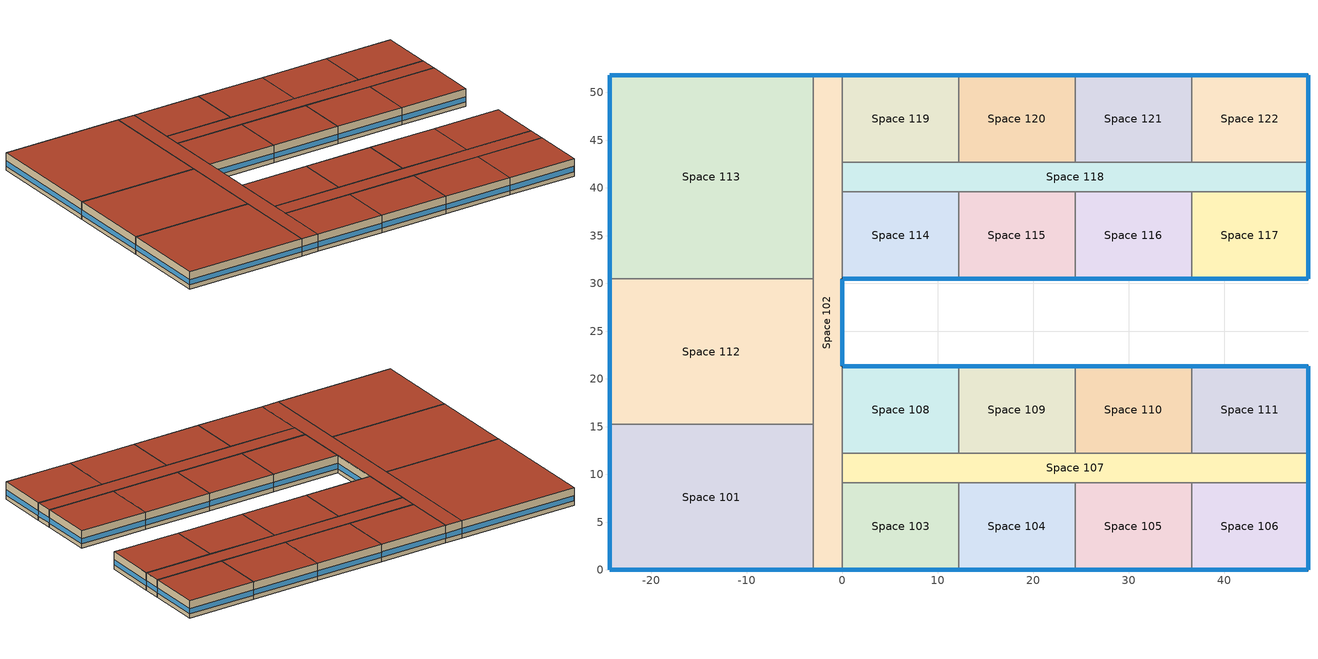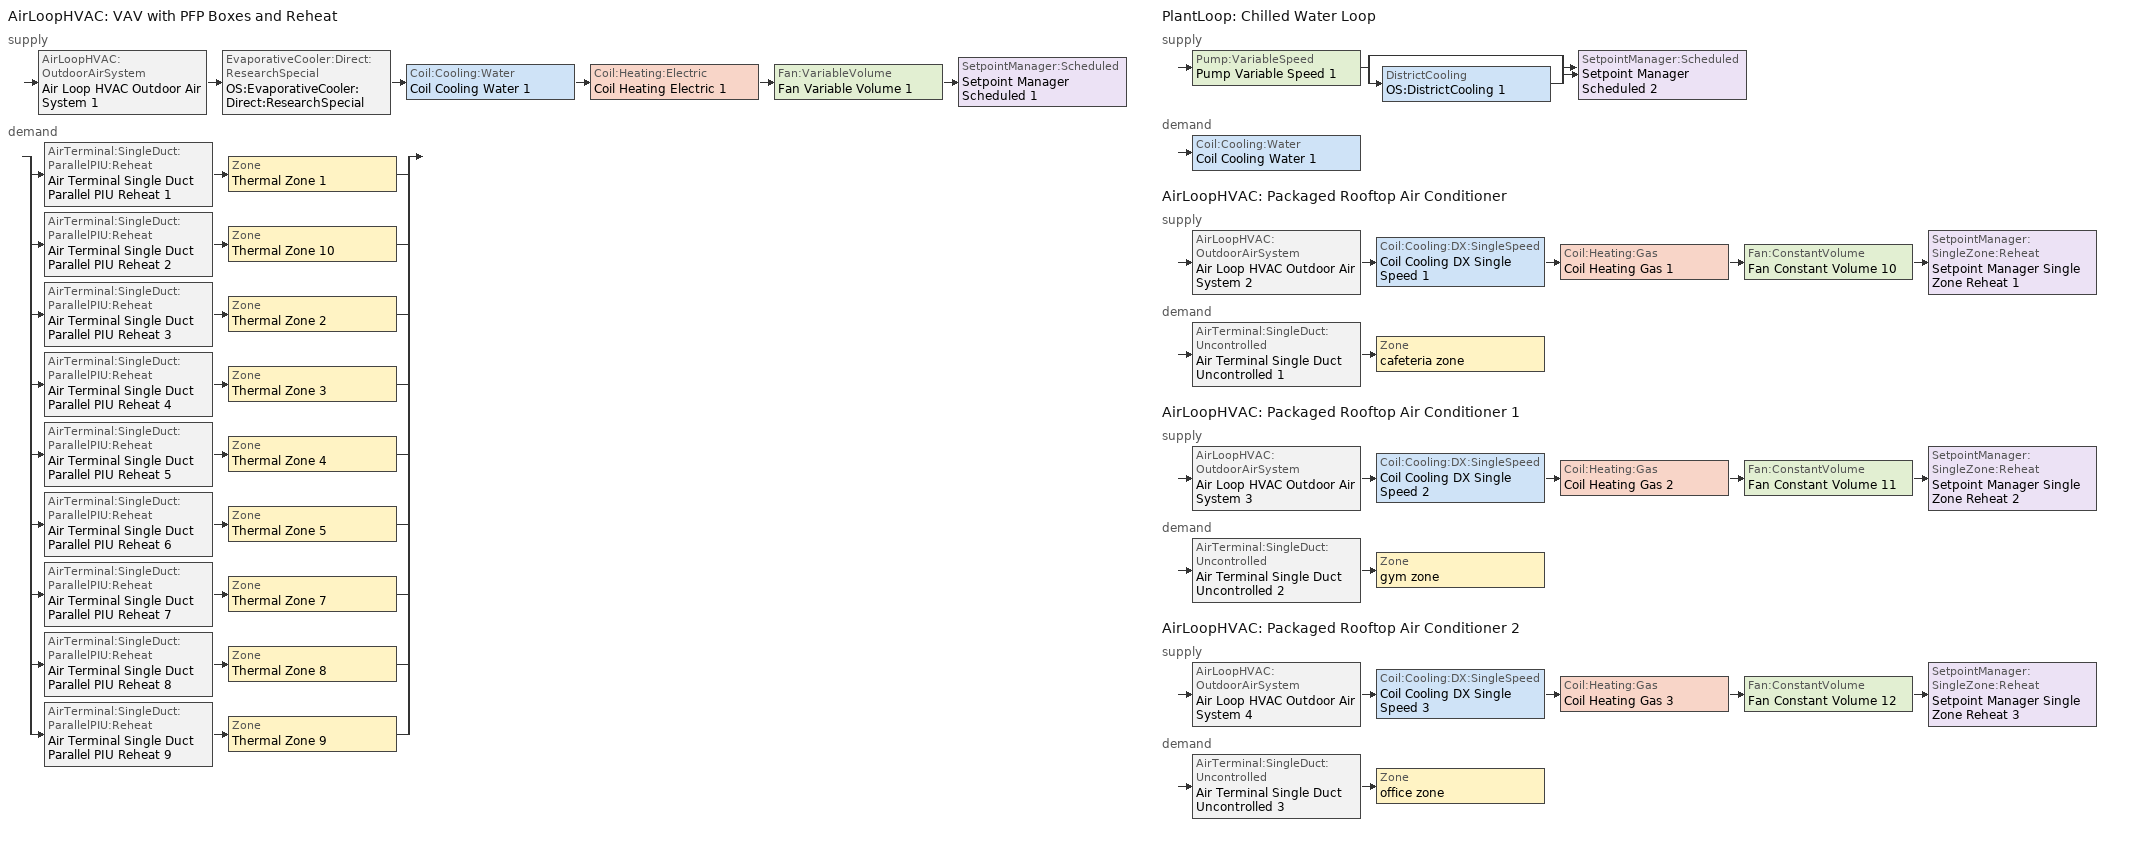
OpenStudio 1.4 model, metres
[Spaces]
Space 101
 floor ground: -3.05,15.24 -3.05,0 -24.38,0 -24.38,15.24 z0
 wall outside: -24.38,15.24 -24.38,0 -3.05,0 z0:3.05
 wall to Space 112: -3.05,15.24 -24.38,15.24 z0:3.05
 wall to Space 102: -3.05,0 -3.05,15.24 z0:3.05
 window: -24.36,0 -3.07,0 / -24.38,15.21 -24.38,0.03 z0.76:1.68
 roof outside: -3.05,0 -3.05,15.24 -24.38,15.24 -24.38,0 z3.05
Space 102
 floor ground: 0,51.82 0,0 -3.05,0 -3.05,51.82 z0
 wall outside: -3.05,0 0,0 / 0,51.82 -3.05,51.82 / 0,21.34 0,30.48 z0:3.05
 wall to Space 112: -3.05,30.48 -3.05,15.24 z0:3.05
 wall to Space 113: -3.05,51.82 -3.05,30.48 z0:3.05
 wall to Space 119: 0,42.67 0,51.82 z0:3.05
 wall to Space 118: 0,39.62 0,42.67 z0:3.05
 wall to Space 114: 0,30.48 0,39.62 z0:3.05
 wall to Space 108: 0,12.19 0,21.34 z0:3.05
 wall to Space 107: 0,9.14 0,12.19 z0:3.05
 wall to Space 103: 0,0 0,9.14 z0:3.05
 window: 0,21.36 0,30.45 z0.76:1.68; -0.03,51.82 -3.02,51.82 / -3.02,0 -0.03,0 z0.76:1.69
 roof outside: 0,0 0,51.82 -3.05,51.82 -3.05,0 z3.05
Space 103
 floor ground: 12.19,9.14 12.19,0 0,0 0,9.14 z0
 wall outside: 0,0 12.19,0 z0:3.05
 wall to Space 107: 12.19,9.14 0,9.14 z0:3.05
 wall to Space 104: 12.19,0 12.19,9.14 z0:3.05
 window: 0.03,0 12.17,0 z0.76:1.68
 roof outside: 12.19,0 12.19,9.14 0,9.14 0,0 z3.05
Space 104
 floor ground: 24.38,9.14 24.38,0 12.19,0 12.19,9.14 z0
 wall outside: 12.19,0 24.38,0 z0:3.05
 wall to Space 107: 24.38,9.14 12.19,9.14 z0:3.05
 wall to Space 105: 24.38,0 24.38,9.14 z0:3.05
 window: 12.22,0 24.36,0 z0.76:1.68
 roof outside: 24.38,0 24.38,9.14 12.19,9.14 12.19,0 z3.05
Space 105
 floor ground: 36.58,9.14 36.58,0 24.38,0 24.38,9.14 z0
 wall outside: 24.38,0 36.58,0 z0:3.05
 wall to Space 107: 36.58,9.14 24.38,9.14 z0:3.05
 wall to Space 106: 36.58,0 36.58,9.14 z0:3.05
 window: 24.41,0 36.55,0 z0.76:1.68
 roof outside: 36.58,0 36.58,9.14 24.38,9.14 24.38,0 z3.05
Space 106
 floor ground: 48.77,9.14 48.77,0 36.58,0 36.58,9.14 z0
 wall outside: 36.58,0 48.77,0 48.77,9.14 z0:3.05
 wall to Space 107: 48.77,9.14 36.58,9.14 z0:3.05
 window: 48.77,0.03 48.77,9.12 / 36.6,0 48.74,0 z0.76:1.68
 roof outside: 48.77,0 48.77,9.14 36.58,9.14 36.58,0 z3.05
Space 107
 floor ground: 48.77,12.19 48.77,9.14 0,9.14 0,12.19 z0
 wall outside: 48.77,9.14 48.77,12.19 z0:3.05
 wall to Space 108: 12.19,12.19 0,12.19 z0:3.05
 wall to Space 109: 24.38,12.19 12.19,12.19 z0:3.05
 wall to Space 110: 36.58,12.19 24.38,12.19 z0:3.05
 wall to Space 111: 48.77,12.19 36.58,12.19 z0:3.05
 window: 48.77,9.17 48.77,12.17 z0.76:1.69
 roof outside: 48.77,9.14 48.77,12.19 0,12.19 0,9.14 z3.05
Space 108
 floor ground: 12.19,21.34 12.19,12.19 0,12.19 0,21.34 z0
 wall outside: 12.19,21.34 0,21.34 z0:3.05
 wall to Space 109: 12.19,12.19 12.19,21.34 z0:3.05
 window: 12.17,21.34 0.03,21.34 z0.76:1.68
 roof outside: 12.19,12.19 12.19,21.34 0,21.34 0,12.19 z3.05
Space 109
 floor ground: 24.38,21.34 24.38,12.19 12.19,12.19 12.19,21.34 z0
 wall outside: 24.38,21.34 12.19,21.34 z0:3.05
 wall to Space 110: 24.38,12.19 24.38,21.34 z0:3.05
 window: 24.36,21.34 12.22,21.34 z0.76:1.68
 roof outside: 24.38,12.19 24.38,21.34 12.19,21.34 12.19,12.19 z3.05
Space 110
 floor ground: 36.58,21.34 36.58,12.19 24.38,12.19 24.38,21.34 z0
 wall outside: 36.58,21.34 24.38,21.34 z0:3.05
 wall to Space 111: 36.58,12.19 36.58,21.34 z0:3.05
 window: 36.55,21.34 24.41,21.34 z0.76:1.68
 roof outside: 36.58,12.19 36.58,21.34 24.38,21.34 24.38,12.19 z3.05
Space 111
 floor ground: 48.77,21.34 48.77,12.19 36.58,12.19 36.58,21.34 z0
 wall outside: 48.77,12.19 48.77,21.34 36.58,21.34 z0:3.05
 window: 48.77,12.22 48.77,21.31 / 48.74,21.34 36.6,21.34 z0.76:1.68
 roof outside: 48.77,12.19 48.77,21.34 36.58,21.34 36.58,12.19 z3.05
Space 112
 floor ground: -3.05,30.48 -3.05,15.24 -24.38,15.24 -24.38,30.48 z0
 wall outside: -24.38,30.48 -24.38,15.24 z0:3.05
 wall to Space 113: -3.05,30.48 -24.38,30.48 z0:3.05
 window: -24.38,30.45 -24.38,15.27 z0.76:1.68
 roof outside: -3.05,15.24 -3.05,30.48 -24.38,30.48 -24.38,15.24 z3.05
Space 113
 floor ground: -3.05,51.82 -3.05,30.48 -24.38,30.48 -24.38,51.82 z0
 wall outside: -3.05,51.82 -24.38,51.82 -24.38,30.48 z0:3.05
 window: -3.07,51.82 -24.36,51.82 / -24.38,51.79 -24.38,30.51 z0.76:1.68
 roof outside: -3.05,30.48 -3.05,51.82 -24.38,51.82 -24.38,30.48 z3.05
Space 114
 floor ground: 12.19,39.62 12.19,30.48 0,30.48 0,39.62 z0
 wall outside: 0,30.48 12.19,30.48 z0:3.05
 wall to Space 118: 12.19,39.62 0,39.62 z0:3.05
 wall to Space 115: 12.19,30.48 12.19,39.62 z0:3.05
 window: 0.03,30.48 12.17,30.48 z0.76:1.68
 roof outside: 12.19,30.48 12.19,39.62 0,39.62 0,30.48 z3.05
Space 115
 floor ground: 24.38,39.62 24.38,30.48 12.19,30.48 12.19,39.62 z0
 wall outside: 12.19,30.48 24.38,30.48 z0:3.05
 wall to Space 118: 24.38,39.62 12.19,39.62 z0:3.05
 wall to Space 116: 24.38,30.48 24.38,39.62 z0:3.05
 window: 12.22,30.48 24.36,30.48 z0.76:1.68
 roof outside: 24.38,30.48 24.38,39.62 12.19,39.62 12.19,30.48 z3.05
Space 116
 floor ground: 36.58,39.62 36.58,30.48 24.38,30.48 24.38,39.62 z0
 wall outside: 24.38,30.48 36.58,30.48 z0:3.05
 wall to Space 118: 36.58,39.62 24.38,39.62 z0:3.05
 wall to Space 117: 36.58,30.48 36.58,39.62 z0:3.05
 window: 24.41,30.48 36.55,30.48 z0.76:1.68
 roof outside: 36.58,30.48 36.58,39.62 24.38,39.62 24.38,30.48 z3.05
Space 117
 floor ground: 48.77,39.62 48.77,30.48 36.58,30.48 36.58,39.62 z0
 wall outside: 36.58,30.48 48.77,30.48 48.77,39.62 z0:3.05
 wall to Space 118: 48.77,39.62 36.58,39.62 z0:3.05
 window: 48.77,30.51 48.77,39.6 / 36.6,30.48 48.74,30.48 z0.76:1.68
 roof outside: 48.77,30.48 48.77,39.62 36.58,39.62 36.58,30.48 z3.05
Space 118
 floor ground: 48.77,42.67 48.77,39.62 0,39.62 0,42.67 z0
 wall outside: 48.77,39.62 48.77,42.67 z0:3.05
 wall to Space 119: 12.19,42.67 0,42.67 z0:3.05
 wall to Space 120: 24.38,42.67 12.19,42.67 z0:3.05
 wall to Space 121: 36.58,42.67 24.38,42.67 z0:3.05
 wall to Space 122: 48.77,42.67 36.58,42.67 z0:3.05
 window: 48.77,39.65 48.77,42.65 z0.76:1.69
 roof outside: 48.77,39.62 48.77,42.67 0,42.67 0,39.62 z3.05
Space 119
 floor ground: 12.19,51.82 12.19,42.67 0,42.67 0,51.82 z0
 wall outside: 12.19,51.82 0,51.82 z0:3.05
 wall to Space 120: 12.19,42.67 12.19,51.82 z0:3.05
 window: 12.17,51.82 0.03,51.82 z0.76:1.68
 roof outside: 12.19,42.67 12.19,51.82 0,51.82 0,42.67 z3.05
Space 120
 floor ground: 24.38,51.82 24.38,42.67 12.19,42.67 12.19,51.82 z0
 wall outside: 24.38,51.82 12.19,51.82 z0:3.05
 wall to Space 121: 24.38,42.67 24.38,51.82 z0:3.05
 window: 24.36,51.82 12.22,51.82 z0.76:1.68
 roof outside: 24.38,42.67 24.38,51.82 12.19,51.82 12.19,42.67 z3.05
Space 121
 floor ground: 36.58,51.82 36.58,42.67 24.38,42.67 24.38,51.82 z0
 wall outside: 36.58,51.82 24.38,51.82 z0:3.05
 wall to Space 122: 36.58,42.67 36.58,51.82 z0:3.05
 window: 36.55,51.82 24.41,51.82 z0.76:1.68
 roof outside: 36.58,42.67 36.58,51.82 24.38,51.82 24.38,42.67 z3.05
Space 122
 floor ground: 48.77,51.82 48.77,42.67 36.58,42.67 36.58,51.82 z0
 wall outside: 48.77,42.67 48.77,51.82 36.58,51.82 z0:3.05
 window: 48.74,51.82 36.6,51.82 / 48.77,42.7 48.77,51.79 z0.76:1.68
 roof outside: 48.77,42.67 48.77,51.82 36.58,51.82 36.58,42.67 z3.05
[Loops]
AirLoopHVAC 'VAV with PFP Boxes and Reheat'
 supply: AirLoopHVAC:OutdoorAirSystem 'Air Loop HVAC Outdoor Air System 1' > EvaporativeCooler:Direct:ResearchSpecial 'OS:EvaporativeCooler:Direct:ResearchSpecial' > Coil:Cooling:Water 'Coil Cooling Water 1' > Coil:Heating:Electric 'Coil Heating Electric 1' > Fan:VariableVolume 'Fan Variable Volume 1' > SetpointManager:Scheduled 'Setpoint Manager Scheduled 1'
 demand: split
  | AirTerminal:SingleDuct:ParallelPIU:Reheat 'Air Terminal Single Duct Parallel PIU Reheat 1' > Zone 'Thermal Zone 1'
  | AirTerminal:SingleDuct:ParallelPIU:Reheat 'Air Terminal Single Duct Parallel PIU Reheat 2' > Zone 'Thermal Zone 10'
  | AirTerminal:SingleDuct:ParallelPIU:Reheat 'Air Terminal Single Duct Parallel PIU Reheat 3' > Zone 'Thermal Zone 2'
  | AirTerminal:SingleDuct:ParallelPIU:Reheat 'Air Terminal Single Duct Parallel PIU Reheat 4' > Zone 'Thermal Zone 3'
  | AirTerminal:SingleDuct:ParallelPIU:Reheat 'Air Terminal Single Duct Parallel PIU Reheat 5' > Zone 'Thermal Zone 4'
  | AirTerminal:SingleDuct:ParallelPIU:Reheat 'Air Terminal Single Duct Parallel PIU Reheat 6' > Zone 'Thermal Zone 5'
  | AirTerminal:SingleDuct:ParallelPIU:Reheat 'Air Terminal Single Duct Parallel PIU Reheat 7' > Zone 'Thermal Zone 7'
  | AirTerminal:SingleDuct:ParallelPIU:Reheat 'Air Terminal Single Duct Parallel PIU Reheat 8' > Zone 'Thermal Zone 8'
  | AirTerminal:SingleDuct:ParallelPIU:Reheat 'Air Terminal Single Duct Parallel PIU Reheat 9' > Zone 'Thermal Zone 9'
PlantLoop 'Chilled Water Loop'
 supply: Pump:VariableSpeed 'Pump Variable Speed 1' > split
  | bypass
  | DistrictCooling 'OS:DistrictCooling 1'
  join > SetpointManager:Scheduled 'Setpoint Manager Scheduled 2'
 demand: Coil:Cooling:Water 'Coil Cooling Water 1'
AirLoopHVAC 'Packaged Rooftop Air Conditioner'
 supply: AirLoopHVAC:OutdoorAirSystem 'Air Loop HVAC Outdoor Air System 2' > Coil:Cooling:DX:SingleSpeed 'Coil Cooling DX Single Speed 1' > Coil:Heating:Gas 'Coil Heating Gas 1' > Fan:ConstantVolume 'Fan Constant Volume 10' > SetpointManager:SingleZone:Reheat 'Setpoint Manager Single Zone Reheat 1'
 demand: AirTerminal:SingleDuct:Uncontrolled 'Air Terminal Single Duct Uncontrolled 1' > Zone 'cafeteria zone'
AirLoopHVAC 'Packaged Rooftop Air Conditioner 1'
 supply: AirLoopHVAC:OutdoorAirSystem 'Air Loop HVAC Outdoor Air System 3' > Coil:Cooling:DX:SingleSpeed 'Coil Cooling DX Single Speed 2' > Coil:Heating:Gas 'Coil Heating Gas 2' > Fan:ConstantVolume 'Fan Constant Volume 11' > SetpointManager:SingleZone:Reheat 'Setpoint Manager Single Zone Reheat 2'
 demand: AirTerminal:SingleDuct:Uncontrolled 'Air Terminal Single Duct Uncontrolled 2' > Zone 'gym zone'
AirLoopHVAC 'Packaged Rooftop Air Conditioner 2'
 supply: AirLoopHVAC:OutdoorAirSystem 'Air Loop HVAC Outdoor Air System 4' > Coil:Cooling:DX:SingleSpeed 'Coil Cooling DX Single Speed 3' > Coil:Heating:Gas 'Coil Heating Gas 3' > Fan:ConstantVolume 'Fan Constant Volume 12' > SetpointManager:SingleZone:Reheat 'Setpoint Manager Single Zone Reheat 3'
 demand: AirTerminal:SingleDuct:Uncontrolled 'Air Terminal Single Duct Uncontrolled 3' > Zone 'office zone'
[Building]
Building 1: Space Type=DOE Ref 2004 - PriSchl - Classroom; Default Construction Set=DOE Ref 2004 - CZ1-2 - PriSchl
[ClimateZones]
Climate Zone Institution Name 1=ASHRAE; Climate Zone Document Name 1=ANSI/ASHRAE Standard 169; Climate Zone Document Year 1=2006; Climate Zone Value 1=2A; Climate Zone Institution Name 2=CEC; Climate Zone Document Name 2=California Climate Zone Descriptions; Climate Zone Document Year 2=1995
[Site]
Site 1: Latitude {deg}=30.29; Longitude {deg}=-97.74; Time Zone {hr}=-6; Elevation {m}=213
[SizingPeriod:DesignDay] Barometric Pressure {Pa}=98792; Sky Clearness=0; Rain Indicator=0; Snow Indicator=0; Day of Month=21; Daylight Saving Time Indicator=0; Dry-Bulb Temperature Range Modifier Type=DefaultMultipliers
Name | Maximum Dry-Bulb Temperature {C} | Daily Dry-Bulb Temperature Range {deltaC} | Humidity Indicating Conditions at Maximum Dry-Bulb {BasedOnField A3} | Wind Speed {m/s} | Wind Direction {deg} | Month | Day Type | Humidity Indicating Type | Solar Model Indicator | ASHRAE Taub | ASHRAE Taud
Austin Mueller Municipal Ap Ann Htg Wind 99.6% Condns WS=>MCDB | 8.3 | 0 | 8.3 | 11.5 | 10 | 1 | WinterDesignDay | Wetbulb | ASHRAEClearSky
Austin Mueller Municipal Ap Ann Clg .4% Condns DP=>MDB | 27.6 | 12.5 | 24.9 | 3.7 | 190 | 8 | SummerDesignDay | Dewpoint | ASHRAETau | 0.457 | 2.114
Austin Mueller Municipal Ap Ann Clg .4% Condns DB=>MWB | 37.6 | 12.5 | 23.9 | 3.7 | 190 | 8 | SummerDesignDay | Wetbulb | ASHRAETau | 0.457 | 2.114
Austin Mueller Municipal Ap Ann Clg .4% Condns Enth=>MDB | 32 | 12.5 | 81800 | 3.7 | 190 | 8 | SummerDesignDay | Enthalpy | ASHRAETau | 0.457 | 2.114
Austin Mueller Municipal Ap Ann Clg .4% Condns WB=>MDB | 32.1 | 12.5 | 26.2 | 3.7 | 190 | 8 | SummerDesignDay | Wetbulb | ASHRAETau | 0.457 | 2.114
Austin Mueller Municipal Ap Ann Hum_n 99.6% Condns DP=>MCDB | 1.3 | 0 | -11.9 | 3.2 | 10 | 1 | WinterDesignDay | Dewpoint | ASHRAEClearSky
Austin Mueller Municipal Ap Ann Htg 99.6% Condns DB | -3.8 | 0 | -3.8 | 3.2 | 10 | 1 | WinterDesignDay | Wetbulb | ASHRAEClearSky
[Construction]
ASHRAE 90.1-2004 ExtRoof IEAD ClimateZone 1-4: Roof Membrane, IEAD NonRes Roof Insulation-2.79, Metal Decking
ASHRAE 90.1-2004 ExtWall SteelFrame ClimateZone 1-4: Wood Siding, Steel Frame NonRes Wall Insulation-1.42, 1/2IN Gypsum
ASHRAE 90.1-2004 ExtWindow ClimateZone 1-2: Fixed Window 5.84/0.25/0.11
ExtSlabCarpet 4in ClimateZone 1-8: MAT-CC05 4 HW CONCRETE, CP02 CARPET PAD
Exterior Door: F08 Metal surface, I01 25mm insulation board
Interior Ceiling: M11 100mm lightweight concrete, F05 Ceiling air space resistance, F16 Acoustic tile
Interior Door; Interior Partition: G05 25mm wood
Interior Floor: F16 Acoustic tile, F05 Ceiling air space resistance, M11 100mm lightweight concrete
Interior Wall: G01a 19mm gypsum board, F04 Wall air space resistance, G01a 19mm gypsum board
Interior Window: Clear 3mm
[Material] Thermal Absorptance=0.9
Name | Roughness | Thickness {m} | Conductivity {W/m-K} | Density {kg/m3} | Specific Heat {J/kg-K} | Solar Absorptance | Visible Absorptance
1/2IN Gypsum | Smooth | 0.0127 | 0.16 | 784.9 | 830 | 0.92 | 0.92
Roof Membrane | VeryRough | 0.0095 | 0.16 | 1121.29 | 1460 | 0.7 | 0.7
Metal Decking | MediumSmooth | 0.0015 | 45.006 | 7680 | 418.4 | 0.7 | 0.3
Wood Siding | MediumSmooth | 0.01 | 0.11 | 544.62 | 1210 | 0.78 | 0.78
IEAD NonRes Roof Insulation-2.79 | MediumRough | 0.124663 | 0.049 | 265 | 836.8 | 0.7 | 0.7
Steel Frame NonRes Wall Insulation-1.42 | MediumRough | 0.0539159 | 0.049 | 265 | 836.8 | 0.7 | 0.7
MAT-CC05 4 HW CONCRETE | Rough | 0.1016 | 1.311 | 2240 | 836.8 | 0.7 | 0.7
F08 Metal surface | Smooth | 0.0008 | 45.28 | 7824 | 500 | 0.7 | 0.7
I01 25mm insulation board | MediumRough | 0.0254 | 0.03 | 43 | 1210 | 0.7 | 0.7
M11 100mm lightweight concrete | MediumRough | 0.1016 | 0.53 | 1280 | 840 | 0.7 | 0.7
F16 Acoustic tile | MediumSmooth | 0.0191 | 0.06 | 368 | 590 | 0.7 | 0.7
G05 25mm wood | MediumSmooth | 0.0254 | 0.15 | 608 | 1630 | 0.7 | 0.7
G01a 19mm gypsum board | MediumSmooth | 0.019 | 0.16 | 800 | 1090 | 0.7 | 0.7
[Material:NoMass]
CP02 CARPET PAD: Roughness=Smooth; Thermal Resistance {m2-K/W}=0.1; Thermal Absorptance=0.9; Solar Absorptance=0.7; Visible Absorptance=0.8
[WindowMaterial:Glazing]
Clear 3mm: Optical Data Type=SpectralAverage; Thickness {m}=0.003; Solar Transmittance at Normal Incidence=0.837; Front Side Solar Reflectance at Normal Incidence=0.075; Back Side Solar Reflectance at Normal Incidence=0; Visible Transmittance at Normal Incidence=0.898; Front Side Visible Reflectance at Normal Incidence=0.081; Back Side Visible Reflectance at Normal Incidence=0; Infrared Transmittance at Normal Incidence=0; Front Side Infrared Hemispherical Emissivity=0.84; Back Side Infrared Hemispherical Emissivity=0.84; Conductivity {W/m-K}=0.9; Dirt Correction Factor for Solar and Visible Transmittance=1; Solar Diffusing=Yes
[WindowMaterial:SimpleGlazingSystem]
Fixed Window 5.84/0.25/0.11: U-Factor {W/m2-K}=5.84; Solar Heat Gain Coefficient=0.25; Visible Transmittance=0.11
[Material:AirGap]
Name | Thermal Resistance {m2-K/W}
F05 Ceiling air space resistance | 0.18
F04 Wall air space resistance | 0.15
[DefaultConstructionSet]
DOE Ref 2004 - CZ1-2 - PriSchl: Default Exterior Surface Constructions=Default Surface Constructions 106; Default Interior Surface Constructions=Default Surface Constructions 107; Default Ground Contact Surface Constructions=Default Surface Constructions 108; Default Exterior SubSurface Constructions=Default Sub Surface Constructions 71; Default Interior SubSurface Constructions=Default Sub Surface Constructions 72; Interior Partition Construction=Interior Partition
[DefaultSurfaceConstructions]
Name | Floor Construction | Wall Construction | Roof Ceiling Construction
Default Surface Constructions 106 | ExtSlabCarpet 4in ClimateZone 1-8 | ASHRAE 90.1-2004 ExtWall SteelFrame ClimateZone 1-4 | ASHRAE 90.1-2004 ExtRoof IEAD ClimateZone 1-4
Default Surface Constructions 107 | Interior Floor | Interior Wall | Interior Ceiling
Default Surface Constructions 108 | ExtSlabCarpet 4in ClimateZone 1-8 | ExtSlabCarpet 4in ClimateZone 1-8 | ExtSlabCarpet 4in ClimateZone 1-8
[DefaultSubSurfaceConstructions]
Name | Fixed Window Construction | Operable Window Construction | Door Construction | Tubular Daylight Dome Construction | Tubular Daylight Diffuser Construction
Default Sub Surface Constructions 71 | ASHRAE 90.1-2004 ExtWindow ClimateZone 1-2 | ASHRAE 90.1-2004 ExtWindow ClimateZone 1-2 | Exterior Door | Interior Window | Interior Window
Default Sub Surface Constructions 72 | Interior Window | Interior Window | Interior Door
[DesignSpecification:OutdoorAir] Outdoor Air Method=Sum
Name | Outdoor Air Flow per Person {m3/s-person} | Outdoor Air Flow per Floor Area {m3/s-m2}
DOE Ref 2004 - PriSchl - Cafeteria Ventilation; DOE Ref 2004 - PriSchl - Gym Ventilation; DOE Ref 2004 - PriSchl - Office Ventilation | 0.00943895
DOE Ref 2004 - PriSchl - Classroom Ventilation | 0.00707921
DOE Ref 2004 - PriSchl - Corridor Ventilation |  | 0.000508
[ElectricEquipment:Definition] Design Level Calculation Method=Watts/Area
Name | Watts per Space Floor Area {W/m2}
DOE Ref 2004 - PriSchl - Cafeteria Electric Equipment Definition | 25.4028
DOE Ref 2004 - PriSchl - Classroom Electric Equipment Definition | 14.9618
DOE Ref 2004 - PriSchl - Corridor Electric Equipment Definition | 3.98265
DOE Ref 2004 - PriSchl - Gym Electric Equipment Definition | 4.9514
DOE Ref 2004 - PriSchl - Office Electric Equipment Definition | 10.7639
[ThermostatSetpoint:DualSetpoint]
Name | Heating Setpoint Temperature Schedule | Cooling Setpoint Temperature Schedule
90.1-2007 - PriSchl - Cafeteria Thermostat; 90.1-2007 - PriSchl - Classroom Thermostat; 90.1-2007 - PriSchl - Gym Thermostat; 90.1-2007 - PriSchl - Office Thermostat | PrimarySchool HtgSetp | PrimarySchool ClgSetp
90.1-2007 - PriSchl - Corridor Thermostat | PrimarySchool BathCorrMechKitchen HtgSetp | PrimarySchool BathCorrMechKitchen ClgSetp
[SpaceType] Standards Building Type=PrimarySchool
Name | Default Schedule Set | Design Specification Outdoor Air Object | Standards Space Type
DOE Ref 2004 - PriSchl - Cafeteria | DOE Ref 2004 - PriSchl - Cafeteria Schedule Set | DOE Ref 2004 - PriSchl - Cafeteria Ventilation | Cafeteria
DOE Ref 2004 - PriSchl - Classroom | DOE Ref 2004 - PriSchl - Classroom Schedule Set | DOE Ref 2004 - PriSchl - Classroom Ventilation | Classroom
DOE Ref 2004 - PriSchl - Corridor | DOE Ref 2004 - PriSchl - Corridor Schedule Set | DOE Ref 2004 - PriSchl - Corridor Ventilation | Corridor
DOE Ref 2004 - PriSchl - Gym | DOE Ref 2004 - PriSchl - Gym Schedule Set | DOE Ref 2004 - PriSchl - Gym Ventilation | Gym
DOE Ref 2004 - PriSchl - Office | DOE Ref 2004 - PriSchl - Office Schedule Set | DOE Ref 2004 - PriSchl - Office Ventilation | Office
[DefaultScheduleSet] People Activity Level Schedule=PrimarySchool Activity; Electric Equipment Schedule=PrimarySchool Bldg Equip; Infiltration Schedule=PrimarySchool Infil
Name | Number of People Schedule | Lighting Schedule
DOE Ref 2004 - PriSchl - Cafeteria Schedule Set | PrimarySchool Cafeteria Occ | New Lights Schedule
DOE Ref 2004 - PriSchl - Classroom Schedule Set; DOE Ref 2004 - PriSchl - Corridor Schedule Set; DOE Ref 2004 - PriSchl - Office Schedule Set | PrimarySchool Bldg Occ | PrimarySchool Bldg Light
DOE Ref 2004 - PriSchl - Gym Schedule Set | PrimarySchool Gym Occ | PrimarySchool Bldg Light
[Lights:Definition]
Name | Design Level Calculation Method | Watts per Space Floor Area {W/m2} | Lighting Level {W}
DOE Ref 2004 - PriSchl - Cafeteria Lights Definition | Watts/Area | 9.68752
DOE Ref 2004 - PriSchl - Classroom Lights Definition; DOE Ref 2004 - PriSchl - Gym Lights Definition | Watts/Area | 15.0695
DOE Ref 2004 - PriSchl - Corridor Lights Definition | Watts/Area | 5.38196
DOE Ref 2004 - PriSchl - Office Lights Definition | Watts/Area | 11.8403
In-Space Lights Def | LightingLevel |  | 0
[Lights]
Name | Lights Definition | Space or SpaceType
DOE Ref 2004 - PriSchl - Cafeteria Lights | DOE Ref 2004 - PriSchl - Cafeteria Lights Definition | DOE Ref 2004 - PriSchl - Cafeteria
DOE Ref 2004 - PriSchl - Classroom Lights | DOE Ref 2004 - PriSchl - Classroom Lights Definition | DOE Ref 2004 - PriSchl - Classroom
DOE Ref 2004 - PriSchl - Corridor Lights | DOE Ref 2004 - PriSchl - Corridor Lights Definition | DOE Ref 2004 - PriSchl - Corridor
DOE Ref 2004 - PriSchl - Gym Lights | DOE Ref 2004 - PriSchl - Gym Lights Definition | DOE Ref 2004 - PriSchl - Gym
DOE Ref 2004 - PriSchl - Office Lights | DOE Ref 2004 - PriSchl - Office Lights Definition | DOE Ref 2004 - PriSchl - Office
Lights 1 | In-Space Lights Def | Space 111
Lights 2 | In-Space Lights Def | Space 113
Lights In Space 3 | In-Space Lights Def | Space 107
[People:Definition] Number of People Calculation Method=People/Area; Fraction Radiant=0.3
Name | People per Space Floor Area {person/m2}
DOE Ref 2004 - PriSchl - Cafeteria People Definition | 0.71763
DOE Ref 2004 - PriSchl - Classroom People Definition | 0.249938
DOE Ref 2004 - PriSchl - Corridor People Definition | 0.0999967
DOE Ref 2004 - PriSchl - Gym People Definition | 0.300313
DOE Ref 2004 - PriSchl - Office People Definition | 0.0500522
[People]
Name | People Definition | Space or SpaceType
DOE Ref 2004 - PriSchl - Cafeteria People | DOE Ref 2004 - PriSchl - Cafeteria People Definition | DOE Ref 2004 - PriSchl - Cafeteria
DOE Ref 2004 - PriSchl - Classroom People | DOE Ref 2004 - PriSchl - Classroom People Definition | DOE Ref 2004 - PriSchl - Classroom
DOE Ref 2004 - PriSchl - Corridor People | DOE Ref 2004 - PriSchl - Corridor People Definition | DOE Ref 2004 - PriSchl - Corridor
DOE Ref 2004 - PriSchl - Gym People | DOE Ref 2004 - PriSchl - Gym People Definition | DOE Ref 2004 - PriSchl - Gym
DOE Ref 2004 - PriSchl - Office People | DOE Ref 2004 - PriSchl - Office People Definition | DOE Ref 2004 - PriSchl - Office
[SpaceInfiltration:DesignFlowRate] Design Flow Rate Calculation Method=Flow/ExteriorArea; Flow per Exterior Surface Area {m3/s-m2}=0.00030226
Name | Space or SpaceType
DOE Ref 2004 - PriSchl - Cafeteria Infiltration | DOE Ref 2004 - PriSchl - Cafeteria
DOE Ref 2004 - PriSchl - Classroom Infiltration | DOE Ref 2004 - PriSchl - Classroom
DOE Ref 2004 - PriSchl - Corridor Infiltration | DOE Ref 2004 - PriSchl - Corridor
DOE Ref 2004 - PriSchl - Gym Infiltration | DOE Ref 2004 - PriSchl - Gym
DOE Ref 2004 - PriSchl - Office Infiltration | DOE Ref 2004 - PriSchl - Office
[ElectricEquipment]
Name | Electric Equipment Definition | Space or SpaceType
DOE Ref 2004 - PriSchl - Cafeteria Electric Equipment | DOE Ref 2004 - PriSchl - Cafeteria Electric Equipment Definition | DOE Ref 2004 - PriSchl - Cafeteria
DOE Ref 2004 - PriSchl - Classroom Electric Equipment | DOE Ref 2004 - PriSchl - Classroom Electric Equipment Definition | DOE Ref 2004 - PriSchl - Classroom
DOE Ref 2004 - PriSchl - Corridor Electric Equipment | DOE Ref 2004 - PriSchl - Corridor Electric Equipment Definition | DOE Ref 2004 - PriSchl - Corridor
DOE Ref 2004 - PriSchl - Gym Electric Equipment | DOE Ref 2004 - PriSchl - Gym Electric Equipment Definition | DOE Ref 2004 - PriSchl - Gym
DOE Ref 2004 - PriSchl - Office Electric Equipment | DOE Ref 2004 - PriSchl - Office Electric Equipment Definition | DOE Ref 2004 - PriSchl - Office
[BuildingStory]
Building Story 1: Nominal Z Coordinate {m}=0; Nominal Floor to Floor Height {m}=3.048
[Space] Building Story=Building Story 1
Name | Space Type | Thermal Zone
Space 101 | DOE Ref 2004 - PriSchl - Office | office zone
Space 102 | DOE Ref 2004 - PriSchl - Corridor | Thermal Zone 10
Space 103; Space 104; Space 105 | DOE Ref 2004 - PriSchl - Classroom | Thermal Zone 1
Space 106; Space 111 | DOE Ref 2004 - PriSchl - Classroom | Thermal Zone 3
Space 107 | DOE Ref 2004 - PriSchl - Corridor | Thermal Zone 8
Space 108; Space 109; Space 110 | DOE Ref 2004 - PriSchl - Classroom | Thermal Zone 2
Space 112 | DOE Ref 2004 - PriSchl - Cafeteria | cafeteria zone
Space 113 | DOE Ref 2004 - PriSchl - Gym | gym zone
Space 114; Space 115; Space 116 | DOE Ref 2004 - PriSchl - Classroom | Thermal Zone 5
Space 117; Space 122 | DOE Ref 2004 - PriSchl - Classroom | Thermal Zone 7
Space 118 | DOE Ref 2004 - PriSchl - Corridor | Thermal Zone 9
Space 119; Space 120; Space 121 | DOE Ref 2004 - PriSchl - Classroom | Thermal Zone 4
[ThermalZone] Use Ideal Air Loads=No
Name | Thermostat
Thermal Zone 1; Thermal Zone 2; Thermal Zone 3; Thermal Zone 4; Thermal Zone 5; Thermal Zone 7 | 90.1-2007 - PriSchl - Classroom Thermostat
Thermal Zone 8; Thermal Zone 9; Thermal Zone 10 | 90.1-2007 - PriSchl - Corridor Thermostat
office zone | 90.1-2007 - PriSchl - Office Thermostat
gym zone | 90.1-2007 - PriSchl - Gym Thermostat
cafeteria zone | 90.1-2007 - PriSchl - Cafeteria Thermostat
[Sizing:Zone] Zone Cooling Design Supply Air Temperature {C}=14; Zone Heating Design Supply Air Temperature {C}=40; Zone Cooling Design Supply Air Humidity Ratio {kg-H2O/kg-air}=0.0085; Zone Heating Design Supply Air Humidity Ratio {kg-H2O/kg-air}=0.008; Heating Design Air Flow Method=DesignDay
Thermal Zone 1; Thermal Zone 2; Thermal Zone 3; Thermal Zone 4; Thermal Zone 5; Thermal Zone 7; Thermal Zone 8; Thermal Zone 9; Thermal Zone 10; office zone; gym zone; cafeteria zone
[Zone equipment]
Thermal Zone 1: Air Terminal Single Duct Parallel PIU Reheat 1
Thermal Zone 2: Air Terminal Single Duct Parallel PIU Reheat 3
Thermal Zone 3: Air Terminal Single Duct Parallel PIU Reheat 4
Thermal Zone 4: Air Terminal Single Duct Parallel PIU Reheat 5
Thermal Zone 5: Air Terminal Single Duct Parallel PIU Reheat 6
Thermal Zone 7: Air Terminal Single Duct Parallel PIU Reheat 7
Thermal Zone 8: Air Terminal Single Duct Parallel PIU Reheat 8
Thermal Zone 9: Air Terminal Single Duct Parallel PIU Reheat 9
Thermal Zone 10: Air Terminal Single Duct Parallel PIU Reheat 2
office zone: Air Terminal Single Duct Uncontrolled 3
gym zone: Air Terminal Single Duct Uncontrolled 2
cafeteria zone: Air Terminal Single Duct Uncontrolled 1
[AirLoopHVAC] Design Supply Air Flow Rate {m3/s}=AutoSize
VAV with PFP Boxes and Reheat; Packaged Rooftop Air Conditioner; Packaged Rooftop Air Conditioner 1; Packaged Rooftop Air Conditioner 2
[AvailabilityManager:Scheduled] Schedule=Always On Discrete
Availability Manager Scheduled 1; Availability Manager Scheduled 2; Availability Manager Scheduled 3; Availability Manager Scheduled 4
[Sizing:System] Type of Load to Size On=Sensible; Design Outdoor Air Flow Rate {m3/s}=Autosize; Preheat Design Temperature {C}=7; Preheat Design Humidity Ratio {kg-H2O/kg-Air}=0.008; Precool Design Temperature {C}=12.8; Precool Design Humidity Ratio {kg-H2O/kg-Air}=0.008; Central Cooling Design Supply Air Temperature {C}=12.8; Sizing Option=NonCoincident; 100% Outdoor Air in Cooling=Yes; 100% Outdoor Air in Heating=Yes; Central Cooling Design Supply Air Humidity Ratio {kg-H2O/kg-Air}=0.0085; Central Heating Design Supply Air Humidity Ratio {kg-H2O/kg-Air}=0.008; Cooling Design Air Flow Method=DesignDay; Cooling Design Air Flow Rate {m3/s}=0; Heating Design Air Flow Method=DesignDay; Heating Design Air Flow Rate {m3/s}=0; System Outdoor Air Method=ZoneSum
Name | Minimum System Air Flow Ratio | Central Heating Design Supply Air Temperature {C}
VAV with PFP Boxes and Reheat | 0.3 | 16.7
Packaged Rooftop Air Conditioner; Packaged Rooftop Air Conditioner 1; Packaged Rooftop Air Conditioner 2 | 1 | 40
[Fan:VariableVolume]
Fan Variable Volume 1: Availability Schedule=Always On Discrete; Fan Efficiency=0.6045; Pressure Rise {Pa}=500; Maximum Flow Rate {m3/s}=Autosize; Fan Power Minimum Flow Rate Input Method=FixedFlowRate; Fan Power Minimum Flow Fraction=0; Fan Power Minimum Air Flow Rate {m3/s}=0; Motor Efficiency=0.93; Motor In Airstream Fraction=1; Fan Power Coefficient 1=0.0407599; Fan Power Coefficient 2=0.088045; Fan Power Coefficient 3=-0.0729261; Fan Power Coefficient 4=0.94374; Fan Power Coefficient 5=0
[Coil:Heating:Electric] Availability Schedule=Always On Discrete
Coil Heating Electric 1; Coil Heating Electric 2; Coil Heating Electric 3; Coil Heating Electric 4; Coil Heating Electric 5; Coil Heating Electric 6; Coil Heating Electric 7; Coil Heating Electric 8; Coil Heating Electric 9; Coil Heating Electric 10
[Coil:Cooling:Water]
Coil Cooling Water 1: Availability Schedule=Always On Discrete
[SetpointManager:Scheduled] Control Variable=Temperature
Name | Schedule
Setpoint Manager Scheduled 1 | Deck_Temperature
Setpoint Manager Scheduled 2 | Chilled_Water_Temperature
[Controller:OutdoorAir] Minimum Outdoor Air Flow Rate {m3/s}=Autosize; Maximum Outdoor Air Flow Rate {m3/s}=Autosize; Economizer Control Type=NoEconomizer; Economizer Control Action Type=ModulateFlow; Economizer Maximum Limit Dry-Bulb Temperature {C}=28; Economizer Maximum Limit Enthalpy {J/kg}=64000; Economizer Minimum Limit Dry-Bulb Temperature {C}=-100; Lockout Type=NoLockout; Minimum Limit Type=FixedMinimum; High Humidity Control=No; Heat Recovery Bypass Control Type=BypassWhenOAFlowGreaterThanMinimum
Name | Controller Mechanical Ventilation
Controller Outdoor Air 1 | Controller Mechanical Ventilation 1
Controller Outdoor Air 2 | Controller Mechanical Ventilation 2
Controller Outdoor Air 3 | Controller Mechanical Ventilation 3
Controller Outdoor Air 4 | Controller Mechanical Ventilation 4
[Controller:MechanicalVentilation] Availability Schedule=Always On Discrete; System Outdoor Air Method=ZoneSum
Name | Demand Controlled Ventilation
Controller Mechanical Ventilation 1 | No
Controller Mechanical Ventilation 2; Controller Mechanical Ventilation 3; Controller Mechanical Ventilation 4
[AirLoopHVAC:OutdoorAirSystem]
Name | Controller
Air Loop HVAC Outdoor Air System 1 | Controller Outdoor Air 1
Air Loop HVAC Outdoor Air System 2 | Controller Outdoor Air 2
Air Loop HVAC Outdoor Air System 3 | Controller Outdoor Air 3
Air Loop HVAC Outdoor Air System 4 | Controller Outdoor Air 4
[PlantLoop]
Chilled Water Loop: Plant Loop Volume {m3}=Autocalculate
[Sizing:Plant]
Chilled Water Loop: Loop Type=Cooling; Design Loop Exit Temperature {C}=7.22; Loop Design Temperature Difference {deltaC}=6.67
[Pump:VariableSpeed]
Pump Variable Speed 1: Pump Control Type=Intermittent
[Controller:WaterCoil]
Controller Water Coil 1: Action=Reverse
[Fan:ConstantVolume] Availability Schedule=Always On Discrete; Maximum Flow Rate {m3/s}=AutoSize
Name | Pressure Rise {Pa}
Fan Constant Volume 1; Fan Constant Volume 2; Fan Constant Volume 3; Fan Constant Volume 4; Fan Constant Volume 5; Fan Constant Volume 6; Fan Constant Volume 7; Fan Constant Volume 8; Fan Constant Volume 9 | 300
Fan Constant Volume 10; Fan Constant Volume 11; Fan Constant Volume 12 | 500
[AirTerminal:SingleDuct:ParallelPIU:Reheat] Availability Schedule=Always On Discrete; Maximum Primary Air Flow Rate {m3/s}=Autosize; Maximum Secondary Air Flow Rate {m3/s}=Autosize; Minimum Primary Air Flow Fraction=Autosize; Fan On Flow Fraction=Autosize; Maximum Hot Water or Steam Flow Rate {m3/s}=Autosize; Minimum Hot Water or Steam Flow Rate {m3/s}=0; Convergence Tolerance=0.001
Name | Fan | Reheat Coil
Air Terminal Single Duct Parallel PIU Reheat 1 | Fan Constant Volume 1 | Coil Heating Electric 2
Air Terminal Single Duct Parallel PIU Reheat 2 | Fan Constant Volume 2 | Coil Heating Electric 3
Air Terminal Single Duct Parallel PIU Reheat 3 | Fan Constant Volume 3 | Coil Heating Electric 4
Air Terminal Single Duct Parallel PIU Reheat 4 | Fan Constant Volume 4 | Coil Heating Electric 5
Air Terminal Single Duct Parallel PIU Reheat 5 | Fan Constant Volume 5 | Coil Heating Electric 6
Air Terminal Single Duct Parallel PIU Reheat 6 | Fan Constant Volume 6 | Coil Heating Electric 7
Air Terminal Single Duct Parallel PIU Reheat 7 | Fan Constant Volume 7 | Coil Heating Electric 8
Air Terminal Single Duct Parallel PIU Reheat 8 | Fan Constant Volume 8 | Coil Heating Electric 9
Air Terminal Single Duct Parallel PIU Reheat 9 | Fan Constant Volume 9 | Coil Heating Electric 10
[DistrictCooling]
OS:DistrictCooling 1: Nominal Capacity {W}=1000000
[Coil:Heating:Gas] Availability Schedule=Always On Discrete; Gas Burner Efficiency=0.8; Nominal Capacity {W}=AutoSize; Parasitic Electric Load {W}=0; Parasitic Gas Load {W}=0
Coil Heating Gas 1; Coil Heating Gas 2; Coil Heating Gas 3
[Coil:Cooling:DX:SingleSpeed] Availability Schedule=Always On Discrete; Rated Total Cooling Capacity {W}=autosize; Rated Sensible Heat Ratio=autosize; Rated COP {W/W}=3; Rated Air Flow Rate {m3/s}=autosize; Rated Evaporator Fan Power Per Volume Flow Rate {W/(m3/s)}=773.3; Condenser Type=AirCooled; Evaporative Condenser Effectiveness=0; Evaporative Condenser Air Flow Rate {m3/s}=Autosize; Evaporative Condenser Pump Rated Power Consumption {W}=Autosize; Crankcase Heater Capacity {W}=0; Maximum Outdoor Dry-Bulb Temperature for Crankcase Heater Operation {C}=0; Basin Heater Capacity {W/K}=0; Basin Heater Setpoint Temperature {C}=10
Name | Total Cooling Capacity Function of Temperature Curve | Total Cooling Capacity Function of Flow Fraction Curve | Energy Input Ratio Function of Temperature Curve | Energy Input Ratio Function of Flow Fraction Curve | Part Load Fraction Correlation Curve
Coil Cooling DX Single Speed 1 | Curve Biquadratic 1 | Curve Quadratic 1 | Curve Biquadratic 2 | Curve Quadratic 2 | Curve Quadratic 3
Coil Cooling DX Single Speed 2 | Curve Biquadratic 3 | Curve Quadratic 4 | Curve Biquadratic 4 | Curve Quadratic 5 | Curve Quadratic 6
Coil Cooling DX Single Speed 3 | Curve Biquadratic 5 | Curve Quadratic 7 | Curve Biquadratic 6 | Curve Quadratic 8 | Curve Quadratic 9
[SetpointManager:SingleZone:Reheat] Minimum Supply Air Temperature {C}=-99; Maximum Supply Air Temperature {C}=99
Name | Control Zone
Setpoint Manager Single Zone Reheat 1 | cafeteria zone
Setpoint Manager Single Zone Reheat 2 | gym zone
Setpoint Manager Single Zone Reheat 3 | office zone
[AirTerminal:SingleDuct:Uncontrolled] Availability Schedule=Always On Discrete; Maximum Air Flow Rate {m3/s}=AutoSize
Air Terminal Single Duct Uncontrolled 1; Air Terminal Single Duct Uncontrolled 2; Air Terminal Single Duct Uncontrolled 3
[EvaporativeCooler:Direct:ResearchSpecial]
OS:EvaporativeCooler:Direct:ResearchSpecial: Availability Schedule=Always On Discrete 1; Cooler Effectiveness=1; Recirculating Water Pump Power Consumption {W}=0; Drift Loss Fraction=0; Blowdown Concentration Ratio=0
[Schedule:Ruleset]
Name | Default Day Schedule | Summer Design Day Schedule | Winter Design Day Schedule
PrimarySchool Bldg Light | PrimarySchool Bldg Light Default Schedule | PrimarySchool Bldg Light Summer Design Day | PrimarySchool Bldg Light Winter Design Day
PrimarySchool Cafeteria Occ | PrimarySchool Cafeteria Occ Default Schedule | PrimarySchool Cafeteria Occ Summer Design Day | PrimarySchool Cafeteria Occ Winter Design Day
PrimarySchool Activity | PrimarySchool Activity Default Schedule | PrimarySchool Activity Summer Design Day | PrimarySchool Activity Winter Design Day
PrimarySchool Infil | PrimarySchool Infil Default Schedule | PrimarySchool Infil Summer Design Day | PrimarySchool Infil Winter Design Day
PrimarySchool Bldg Equip | PrimarySchool Bldg Equip Default Schedule | PrimarySchool Bldg Equip Summer Design Day | PrimarySchool Bldg Equip Winter Design Day
PrimarySchool HtgSetp | PrimarySchool HtgSetp Default Schedule | PrimarySchool HtgSetp Summer Design Day | PrimarySchool HtgSetp Winter Design Day
PrimarySchool ClgSetp | PrimarySchool ClgSetp Default Schedule | PrimarySchool ClgSetp Summer Design Day | PrimarySchool ClgSetp Winter Design Day
PrimarySchool Bldg Occ | PrimarySchool Bldg Occ Default Schedule | PrimarySchool Bldg Occ Summer Design Day | PrimarySchool Bldg Occ Winter Design Day
PrimarySchool BathCorrMechKitchen HtgSetp | PrimarySchool BathCorrMechKitchen HtgSetp Default Schedule | PrimarySchool BathCorrMechKitchen HtgSetp Summer Design Day | PrimarySchool BathCorrMechKitchen HtgSetp Winter Design Day
PrimarySchool BathCorrMechKitchen ClgSetp | PrimarySchool BathCorrMechKitchen ClgSetp Default Schedule | PrimarySchool BathCorrMechKitchen ClgSetp Summer Design Day | PrimarySchool BathCorrMechKitchen ClgSetp Winter Design Day
PrimarySchool Gym Occ | PrimarySchool Gym Occ Default Schedule | PrimarySchool Gym Occ Summer Design Day | PrimarySchool Gym Occ Winter Design Day
Chilled_Water_Temperature | Chilled_Water_Temperature_Default | Chilled_Water_Temperature_Summer_Design_Day | Chilled_Water_Temperature_Winter_Design_Day
Deck_Temperature | Deck_Temperature_Default | Deck_Temperature_Summer_Design_Day | Deck_Temperature_Winter_Design_Day
New Lights Schedule | Schedule Day 1
[Schedule:Day]
PrimarySchool Bldg Light Default Schedule; PrimarySchool Bldg Light Summer Design Day; PrimarySchool Bldg Light Rule 2 Day Schedule: 7, 0, 0.1773, 21, 0, 0.9, 24, 0, 0.1773
PrimarySchool Bldg Light Winter Design Day; PrimarySchool Bldg Light Rule 1 Day Schedule; PrimarySchool Bldg Light Rule 3 Day Schedule; PrimarySchool Bldg Light Rule 5 Day Schedule: 24, 0, 0.1773
PrimarySchool Bldg Light Rule 4 Day Schedule: 8, 0, 0.1773, 20, 0, 0.5, 24, 0, 0.1773
PrimarySchool Cafeteria Occ Default Schedule; PrimarySchool Cafeteria Occ Summer Design Day; PrimarySchool Cafeteria Occ Rule 2 Day Schedule: 7, 0, 0, 9, 0, 0.15, 11, 0, 0.05, 13, 0, 0.95, 15, 0, 0.15, 24, 0, 0
PrimarySchool Cafeteria Occ Winter Design Day; PrimarySchool Cafeteria Occ Rule 1 Day Schedule; PrimarySchool Cafeteria Occ Rule 3 Day Schedule; PrimarySchool Cafeteria Occ Rule 5 Day Schedule; PrimarySchool Bldg Occ Winter Design Day; PrimarySchool Bldg Occ Rule 1 Day Schedule; PrimarySchool Bldg Occ Rule 3 Day Schedule; PrimarySchool Bldg Occ Rule 5 Day Schedule; PrimarySchool Gym Occ Winter Design Day; PrimarySchool Gym Occ Rule 1 Day Schedule; PrimarySchool Gym Occ Rule 3 Day Schedule; PrimarySchool Gym Occ Rule 5 Day Schedule: 24, 0, 0
PrimarySchool Cafeteria Occ Rule 4 Day Schedule: 9, 0, 0, 15, 0, 0.25, 24, 0, 0
PrimarySchool Activity Default Schedule; PrimarySchool Activity Summer Design Day; PrimarySchool Activity Winter Design Day: 24, 0, 120
PrimarySchool Infil Default Schedule; PrimarySchool Infil Summer Design Day; PrimarySchool Infil Winter Design Day: 7, 0, 1, 21, 0, 0.5, 24, 0, 1
PrimarySchool Bldg Equip Default Schedule; PrimarySchool Bldg Equip Summer Design Day; PrimarySchool Bldg Equip Rule 2 Day Schedule: 8, 0, 0.35, 17, 0, 0.95, 24, 0, 0.35
PrimarySchool Bldg Equip Winter Design Day; PrimarySchool Bldg Equip Rule 1 Day Schedule; PrimarySchool Bldg Equip Rule 5 Day Schedule: 24, 0, 0.35
PrimarySchool Bldg Equip Rule 3 Day Schedule: 24, 0, 0.25
PrimarySchool Bldg Equip Rule 4 Day Schedule: 8, 0, 0.25, 17, 0, 0.5, 24, 0, 0.25
PrimarySchool HtgSetp Default Schedule; PrimarySchool HtgSetp Rule 1 Day Schedule; PrimarySchool BathCorrMechKitchen HtgSetp Winter Design Day: 6, 0, 16, 21, 0, 21, 24, 0, 16
PrimarySchool HtgSetp Summer Design Day; PrimarySchool BathCorrMechKitchen HtgSetp Default Schedule; PrimarySchool BathCorrMechKitchen HtgSetp Summer Design Day: 24, 0, 16
PrimarySchool HtgSetp Winter Design Day: 24, 0, 21
PrimarySchool HtgSetp Rule 2 Day Schedule: 7, 0, 16, 18, 0, 21, 24, 0, 16
PrimarySchool ClgSetp Default Schedule; PrimarySchool ClgSetp Rule 1 Day Schedule; PrimarySchool BathCorrMechKitchen ClgSetp Summer Design Day: 6, 0, 27, 21, 0, 24, 24, 0, 27
PrimarySchool ClgSetp Summer Design Day: 24, 0, 24
PrimarySchool ClgSetp Winter Design Day; PrimarySchool BathCorrMechKitchen ClgSetp Default Schedule; PrimarySchool BathCorrMechKitchen ClgSetp Winter Design Day: 24, 0, 27
PrimarySchool ClgSetp Rule 2 Day Schedule: 7, 0, 27, 18, 0, 24, 24, 0, 27
PrimarySchool Bldg Occ Default Schedule; PrimarySchool Bldg Occ Summer Design Day; PrimarySchool Bldg Occ Rule 2 Day Schedule: 8, 0, 0, 16, 0, 0.75, 21, 0, 0.15, 24, 0, 0
PrimarySchool Bldg Occ Rule 4 Day Schedule: 8, 0, 0, 21, 0, 0.15, 24, 0, 0
PrimarySchool Gym Occ Default Schedule; PrimarySchool Gym Occ Summer Design Day; PrimarySchool Gym Occ Rule 2 Day Schedule: 8, 0, 0, 16, 0, 0.35, 21, 0, 0.95, 24, 0, 0
PrimarySchool Gym Occ Rule 4 Day Schedule: 8, 0, 0, 16, 0, 0.35, 21, 0, 0.35, 24, 0, 0
Chilled_Water_Temperature_Default; Chilled_Water_Temperature_Summer_Design_Day; Chilled_Water_Temperature_Winter_Design_Day: 24, 0, 6.7
Deck_Temperature_Default; Deck_Temperature_Summer_Design_Day; Deck_Temperature_Winter_Design_Day: 24, 0, 12.8
Schedule Day 1: 24, 0, 0.7
[Schedule:Rule] Date Specification Type=DateRange; Start Day=1
Name | Schedule Ruleset | Rule Order | Day Schedule | Apply Sunday | Apply Monday | Apply Tuesday | Apply Wednesday | Apply Thursday | Apply Friday | Apply Saturday | Start Month | End Month | End Day
PrimarySchool Bldg Light Rule 1 | PrimarySchool Bldg Light | 0 | PrimarySchool Bldg Light Rule 1 Day Schedule | Yes | No | No | No | No | No | Yes | 9 | 12 | 31
PrimarySchool Bldg Light Rule 2 | PrimarySchool Bldg Light | 1 | PrimarySchool Bldg Light Rule 2 Day Schedule | No | Yes | Yes | Yes | Yes | Yes | No | 9 | 12 | 31
PrimarySchool Bldg Light Rule 3 | PrimarySchool Bldg Light | 2 | PrimarySchool Bldg Light Rule 3 Day Schedule | Yes | No | No | No | No | No | Yes | 7 | 9 | 1
PrimarySchool Bldg Light Rule 4 | PrimarySchool Bldg Light | 3 | PrimarySchool Bldg Light Rule 4 Day Schedule | No | Yes | Yes | Yes | Yes | Yes | No | 7 | 9 | 1
PrimarySchool Bldg Light Rule 5 | PrimarySchool Bldg Light | 4 | PrimarySchool Bldg Light Rule 5 Day Schedule | Yes | No | No | No | No | No | Yes | 1 | 6 | 30
PrimarySchool Cafeteria Occ Rule 1 | PrimarySchool Cafeteria Occ | 0 | PrimarySchool Cafeteria Occ Rule 1 Day Schedule | Yes | No | No | No | No | No | Yes | 9 | 12 | 31
PrimarySchool Cafeteria Occ Rule 2 | PrimarySchool Cafeteria Occ | 1 | PrimarySchool Cafeteria Occ Rule 2 Day Schedule | No | Yes | Yes | Yes | Yes | Yes | No | 9 | 12 | 31
PrimarySchool Cafeteria Occ Rule 3 | PrimarySchool Cafeteria Occ | 2 | PrimarySchool Cafeteria Occ Rule 3 Day Schedule | Yes | No | No | No | No | No | Yes | 7 | 9 | 1
PrimarySchool Cafeteria Occ Rule 4 | PrimarySchool Cafeteria Occ | 3 | PrimarySchool Cafeteria Occ Rule 4 Day Schedule | No | Yes | Yes | Yes | Yes | Yes | No | 7 | 9 | 1
PrimarySchool Cafeteria Occ Rule 5 | PrimarySchool Cafeteria Occ | 4 | PrimarySchool Cafeteria Occ Rule 5 Day Schedule | Yes | No | No | No | No | No | Yes | 1 | 6 | 30
PrimarySchool Bldg Equip Rule 1 | PrimarySchool Bldg Equip | 0 | PrimarySchool Bldg Equip Rule 1 Day Schedule | Yes | No | No | No | No | No | Yes | 9 | 12 | 31
PrimarySchool Bldg Equip Rule 2 | PrimarySchool Bldg Equip | 1 | PrimarySchool Bldg Equip Rule 2 Day Schedule | No | Yes | Yes | Yes | Yes | Yes | No | 9 | 12 | 31
PrimarySchool Bldg Equip Rule 3 | PrimarySchool Bldg Equip | 2 | PrimarySchool Bldg Equip Rule 3 Day Schedule | Yes | No | No | No | No | No | Yes | 7 | 9 | 1
PrimarySchool Bldg Equip Rule 4 | PrimarySchool Bldg Equip | 3 | PrimarySchool Bldg Equip Rule 4 Day Schedule | No | Yes | Yes | Yes | Yes | Yes | No | 7 | 9 | 1
PrimarySchool Bldg Equip Rule 5 | PrimarySchool Bldg Equip | 4 | PrimarySchool Bldg Equip Rule 5 Day Schedule | Yes | No | No | No | No | No | Yes | 1 | 6 | 30
PrimarySchool HtgSetp Rule 1 | PrimarySchool HtgSetp | 0 | PrimarySchool HtgSetp Rule 1 Day Schedule | Yes | Yes | Yes | Yes | Yes | Yes | Yes | 9 | 12 | 31
PrimarySchool HtgSetp Rule 2 | PrimarySchool HtgSetp | 1 | PrimarySchool HtgSetp Rule 2 Day Schedule | Yes | Yes | Yes | Yes | Yes | Yes | Yes | 7 | 9 | 1
PrimarySchool ClgSetp Rule 1 | PrimarySchool ClgSetp | 0 | PrimarySchool ClgSetp Rule 1 Day Schedule | Yes | Yes | Yes | Yes | Yes | Yes | Yes | 9 | 12 | 31
PrimarySchool ClgSetp Rule 2 | PrimarySchool ClgSetp | 1 | PrimarySchool ClgSetp Rule 2 Day Schedule | Yes | Yes | Yes | Yes | Yes | Yes | Yes | 7 | 9 | 1
PrimarySchool Bldg Occ Rule 1 | PrimarySchool Bldg Occ | 0 | PrimarySchool Bldg Occ Rule 1 Day Schedule | Yes | No | No | No | No | No | Yes | 9 | 12 | 31
PrimarySchool Bldg Occ Rule 2 | PrimarySchool Bldg Occ | 1 | PrimarySchool Bldg Occ Rule 2 Day Schedule | No | Yes | Yes | Yes | Yes | Yes | No | 9 | 12 | 31
PrimarySchool Bldg Occ Rule 3 | PrimarySchool Bldg Occ | 2 | PrimarySchool Bldg Occ Rule 3 Day Schedule | Yes | No | No | No | No | No | Yes | 7 | 9 | 1
PrimarySchool Bldg Occ Rule 4 | PrimarySchool Bldg Occ | 3 | PrimarySchool Bldg Occ Rule 4 Day Schedule | No | Yes | Yes | Yes | Yes | Yes | No | 7 | 9 | 1
PrimarySchool Bldg Occ Rule 5 | PrimarySchool Bldg Occ | 4 | PrimarySchool Bldg Occ Rule 5 Day Schedule | Yes | No | No | No | No | No | Yes | 1 | 6 | 30
PrimarySchool Gym Occ Rule 1 | PrimarySchool Gym Occ | 0 | PrimarySchool Gym Occ Rule 1 Day Schedule | Yes | No | No | No | No | No | Yes | 9 | 12 | 31
PrimarySchool Gym Occ Rule 2 | PrimarySchool Gym Occ | 1 | PrimarySchool Gym Occ Rule 2 Day Schedule | No | Yes | Yes | Yes | Yes | Yes | No | 9 | 12 | 31
PrimarySchool Gym Occ Rule 3 | PrimarySchool Gym Occ | 2 | PrimarySchool Gym Occ Rule 3 Day Schedule | Yes | No | No | No | No | No | Yes | 7 | 9 | 1
PrimarySchool Gym Occ Rule 4 | PrimarySchool Gym Occ | 3 | PrimarySchool Gym Occ Rule 4 Day Schedule | No | Yes | Yes | Yes | Yes | Yes | No | 7 | 9 | 1
PrimarySchool Gym Occ Rule 5 | PrimarySchool Gym Occ | 4 | PrimarySchool Gym Occ Rule 5 Day Schedule | Yes | No | No | No | No | No | Yes | 1 | 6 | 30
[Schedule:Constant] Value=1
Always On Discrete; Always On Discrete 1
[Curve:Biquadratic] Minimum Value of x {BasedOnField A2}=17; Maximum Value of x {BasedOnField A2}=22; Minimum Value of y {BasedOnField A3}=13; Maximum Value of y {BasedOnField A3}=46
Name | Coefficient1 Constant | Coefficient2 x | Coefficient3 x**2 | Coefficient4 y | Coefficient5 y**2 | Coefficient6 x*y
Curve Biquadratic 1; Curve Biquadratic 3; Curve Biquadratic 5 | 0.42415 | 0.04426 | -0.00042 | 0.00333 | -8e-005 | -0.00021
Curve Biquadratic 2; Curve Biquadratic 4; Curve Biquadratic 6 | 1.23649 | -0.02431 | 0.00057 | -0.01434 | 0.00063 | -0.00038
[Curve:Quadratic]
Name | Coefficient1 Constant | Coefficient2 x | Coefficient3 x**2 | Minimum Value of x {BasedOnField A2} | Maximum Value of x {BasedOnField A2}
Curve Quadratic 1; Curve Quadratic 4; Curve Quadratic 7 | 0.77136 | 0.34053 | -0.11088 | 0.75918 | 1.13877
Curve Quadratic 2; Curve Quadratic 5; Curve Quadratic 8 | 1.2055 | -0.32953 | 0.12308 | 0.75918 | 1.13877
Curve Quadratic 3; Curve Quadratic 6; Curve Quadratic 9 | 0.771 | 0.229 | 0 | 0 | 1
